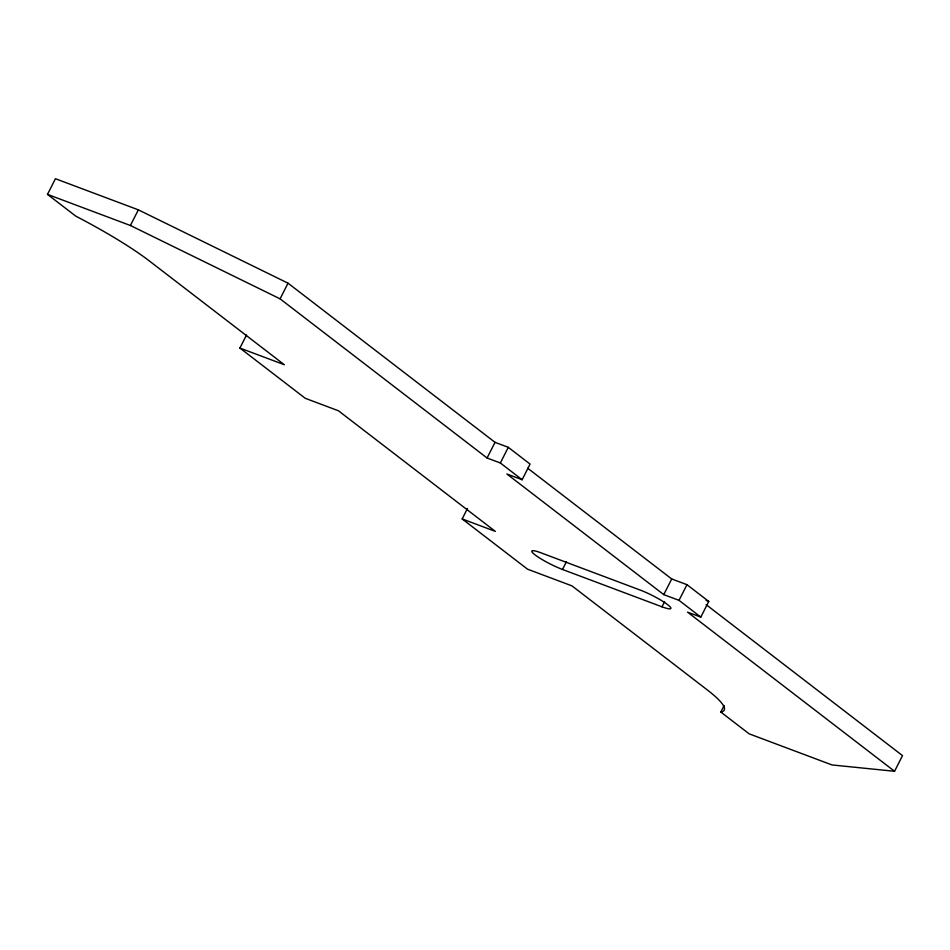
<?xml version="1.0" encoding="UTF-8"?>
<svg xmlns="http://www.w3.org/2000/svg" width="950" height="950" viewBox="0 0 950 950"><rect width="100%" height="100%" fill="white"/><g stroke="black" fill="none" stroke-linecap="round" stroke-linejoin="round"><path stroke-width="1.43" d="M246.537 335.006L239.911 348.056L284.347 364.741L149.245 260.87A118.572 17.112 26.9 0 0 75.822 216.161L47.5 194.382L55.444 178.719L138.344 209.843L288.028 283.183L495.033 442.344L508.298 447.319L530.076 464.075L522.132 479.738L506.884 474.003L663.765 594.629L679.024 600.352L700.815 617.108L708.759 601.445L686.969 584.689L671.721 578.966L527.713 468.243M47.5 194.382L130.399 225.506L138.344 209.843M522.132 479.738L500.341 462.983L487.077 458.007L280.084 298.846L288.028 283.183M487.077 458.007L495.033 442.344M706.076 604.604L902.5 755.618L894.556 771.281L832.034 764.952L749.134 733.828L720.812 712.049A118.572 17.112 26.9 0 0 707.073 689.748L571.971 585.877L527.547 569.192L462.175 518.938L467.471 508.499M500.341 462.983L508.298 447.319M562.495 569.466L661.972 606.812A22.183 3.206 26.9 0 0 667.66 604.663A22.183 3.206 26.9 0 0 640.181 590.057L540.704 552.71A22.183 3.206 26.9 0 0 535.028 554.859A22.183 3.206 26.9 0 0 562.495 569.466L566.473 561.628M663.765 594.629L671.721 578.966M661.972 606.812L664.62 601.587M679.024 600.352L686.969 584.689M720.812 712.049L724.114 705.518M706.111 600.447L708.759 601.445M462.175 518.938L495.33 531.383L338.438 410.768L305.282 398.311L239.911 348.056M700.815 617.108L687.551 612.133L894.556 771.281M130.399 225.506L280.084 298.846"/></g></svg>
